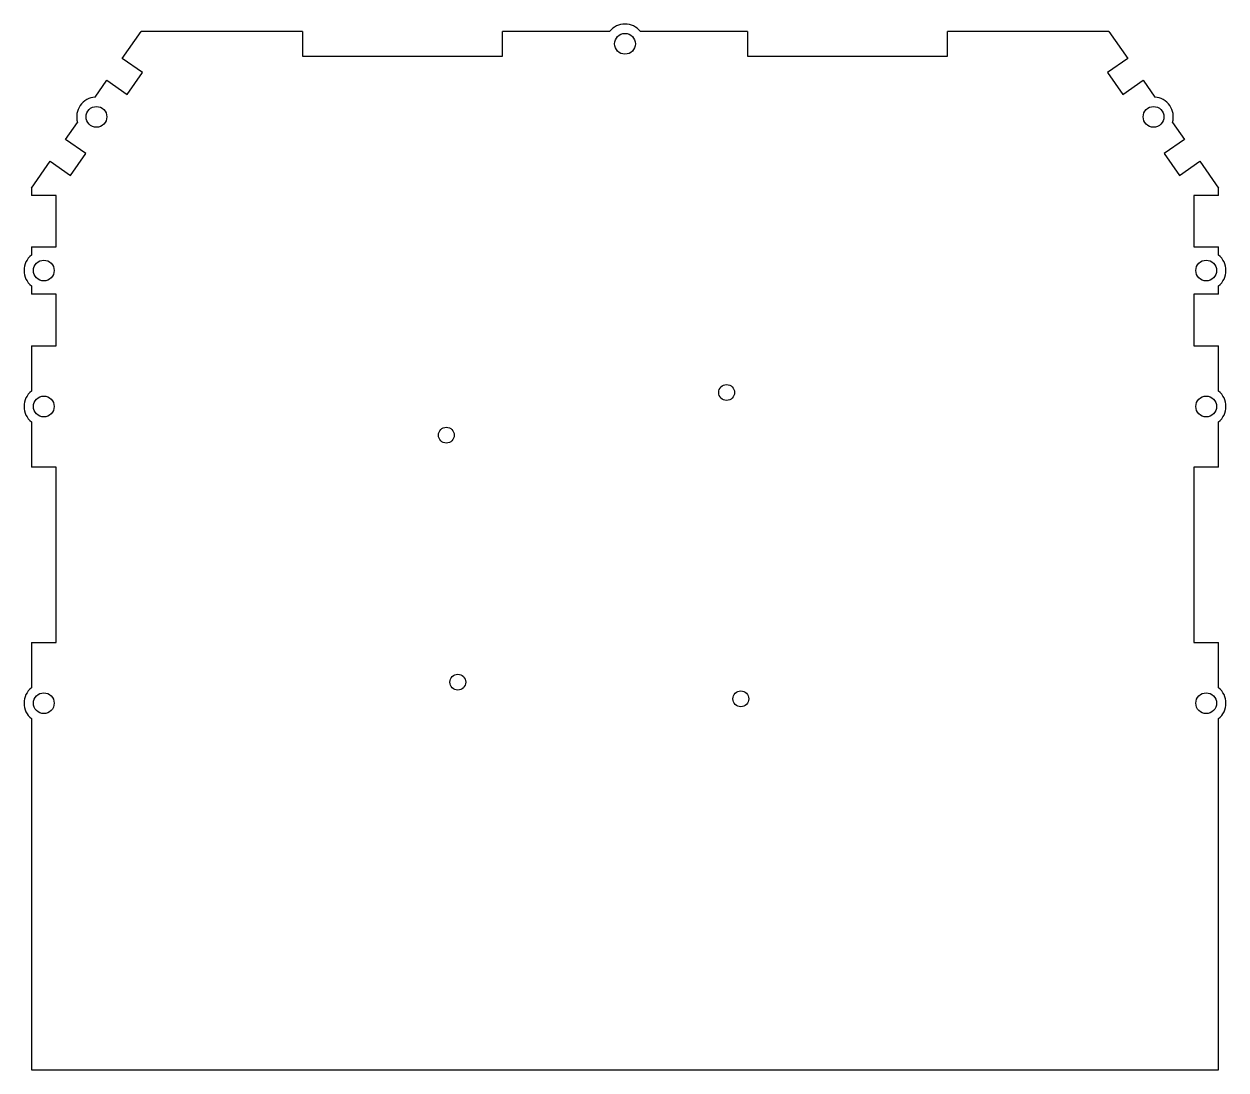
# Model space of a CAD drawing. Header units: millimetres. Extents: x -122 to 122, y -105 to 107.
import ezdxf

# ---------------------------------------------------------------- set-up
doc = ezdxf.new("R2010")
doc.units = ezdxf.units.MM

msp = doc.modelspace()

# ---------------------------------------------------------------- linework, layer by layer
at = {"color": 7, "linetype": 'Continuous', "lineweight": 25}
for p, q in [((-101.63, 99.56), (-97.82, 105)), ((-65.2, 105), (-97.82, 105)), ((-65.2, 105), (-65.2, 100)), ((-3.12, 105), (-24.8, 105)), ((-24.8, 100), (-24.8, 105)), ((24.8, 105), (3.12, 105)), ((24.8, 105), (24.8, 100)), ((97.82, 105), (65.2, 105)), ((65.2, 100), (65.2, 105)), ((97.82, 105), (101.63, 99.56)), ((-65.2, 100), (-24.8, 100)), ((24.8, 100), (65.2, 100)), ((-97.53, 96.7), (-101.63, 99.56)), ((101.63, 99.56), (97.53, 96.7)), ((-107.12, 91.72), (-104.73, 95.14)), ((-104.73, 95.14), (-100.63, 92.27)), ((-100.63, 92.27), (-97.53, 96.7)), ((97.53, 96.7), (100.63, 92.27)), ((100.63, 92.27), (104.73, 95.14)), ((104.73, 95.14), (107.12, 91.72)), ((-113.1, 83.18), (-110.7, 86.6)), ((110.7, 86.6), (113.1, 83.18)), ((-109, 80.31), (-113.1, 83.18)), ((113.1, 83.18), (109, 80.31)), ((-112.1, 75.89), (-109, 80.31)), ((109, 80.31), (112.1, 75.89)), ((-120, 73.32), (-116.19, 78.76)), ((-116.19, 78.76), (-112.1, 75.89)), ((112.1, 75.89), (116.19, 78.76)), ((116.19, 78.76), (120, 73.32)), ((-120, 73.32), (-120, 71.86)), ((120, 71.86), (120, 73.32)), ((-115, 71.86), (-120, 71.86)), ((-115, 61.46), (-115, 71.86)), ((115, 71.86), (115, 61.46)), ((120, 71.86), (115, 71.86)), ((-120, 61.46), (-115, 61.46)), ((-120, 61.46), (-120, 59.78)), ((115, 61.46), (120, 61.46)), ((120, 59.78), (120, 61.46)), ((-120, 53.54), (-120, 51.86)), ((120, 51.86), (120, 53.54)), ((-115, 51.86), (-120, 51.86)), ((-115, 41.46), (-115, 51.86)), ((115, 51.86), (115, 41.46)), ((120, 51.86), (115, 51.86)), ((-120, 41.46), (-115, 41.46)), ((-120, 41.46), (-120, 32.28)), ((115, 41.46), (120, 41.46)), ((120, 32.28), (120, 41.46)), ((-120, 26.04), (-120, 16.86)), ((120, 16.86), (120, 26.04)), ((-115, 16.86), (-120, 16.86)), ((-115, -18.54), (-115, 16.86)), ((115, 16.86), (115, -18.54)), ((120, 16.86), (115, 16.86)), ((-120, -18.54), (-115, -18.54)), ((-120, -18.54), (-120, -27.72)), ((115, -18.54), (120, -18.54)), ((120, -27.72), (120, -18.54)), ((-120, -33.96), (-120, -105)), ((120, -105), (120, -33.96)), ((-120, -105), (120, -105))]:
    msp.add_line(p, q, dxfattribs=at)
for centre, radius in [((0, 102.5), 2.1), ((-106.86, 87.73), 2.1), ((106.86, 87.73), 2.1), ((-117.5, 56.66), 2.1), ((117.5, 56.66), 2.1), ((20.54, 31.98), 1.6), ((-117.5, 29.16), 2.1), ((117.5, 29.16), 2.1), ((-36.12, 23.36), 1.6), ((-33.81, -26.59), 1.6), ((-117.5, -30.84), 2.1), ((23.41, -29.95), 1.6), ((117.5, -30.84), 2.1)]:
    msp.add_circle(centre, radius, dxfattribs=at)
for centre, start, end in [((0, 102.5), 38.6822, 141.3178), ((-106.86, 87.73), 93.6902, 196.3258), ((106.86, 87.73), 343.6742, 86.3098), ((-117.5, 56.66), 128.6822, 231.3178), ((117.5, 56.66), 308.6822, 51.3178), ((-117.5, 29.16), 128.6822, 231.3178), ((117.5, 29.16), 308.6822, 51.3178), ((-117.5, -30.84), 128.6822, 231.3178), ((117.5, -30.84), 308.6822, 51.3178)]:
    msp.add_arc(centre, 4, start, end, dxfattribs=at)

doc.saveas('drawing.dxf')
